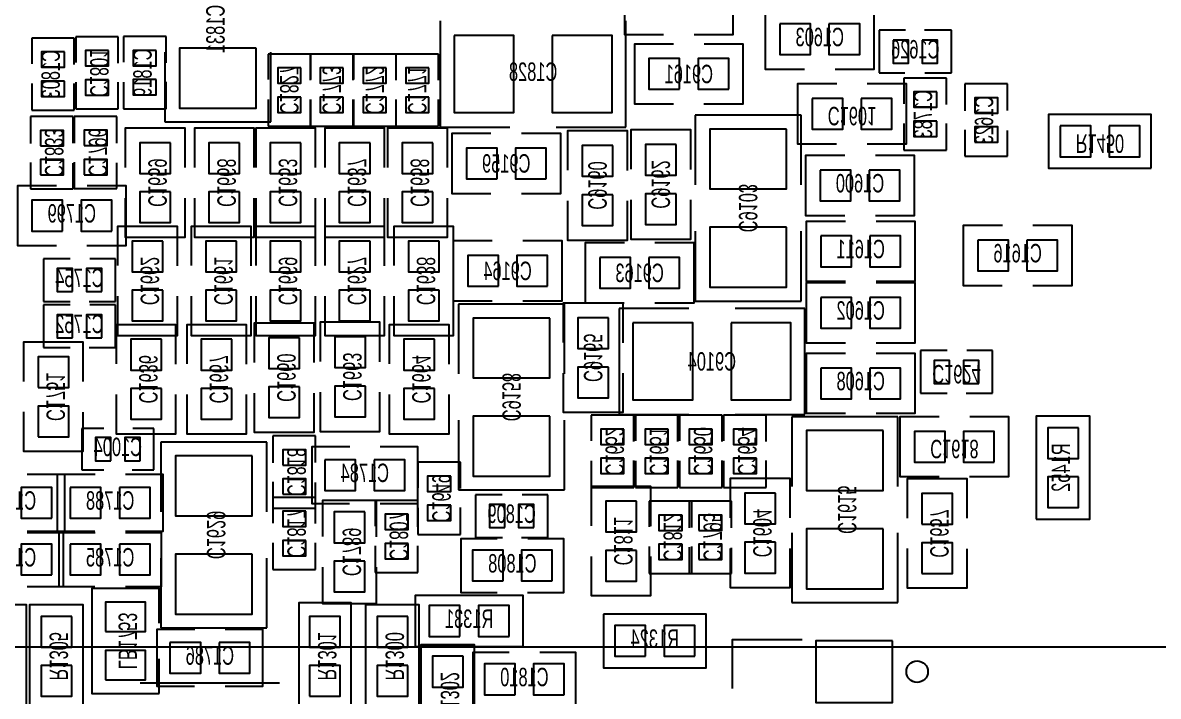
# Model space of a CAD drawing. Extents: x -3 to 113, y -19 to 74.
# Drawn here: x 40.08 to 58.88, y 27.15 to 38.29 of the extents above; entities that cross this region are included whole.
import ezdxf
from ezdxf.enums import TextEntityAlignment as Align

# ---------------------------------------------------------------- set-up
doc = ezdxf.new("R2010")
doc.units = 0
for name, color, linetype in [('PG_ASSEMBLY_BOTTOM', 254, 'CONTINUOUS'), ('PG_SILKSCREEN_BOTTOM', 254, 'CONTINUOUS'), ('PIN_BOTTOM', 12, 'CONTINUOUS'), ('RD_ASSEMBLY_BOTTOM', 40, 'CONTINUOUS'), ('RD_SILKSCREEN_BOTTOM', 254, 'CONTINUOUS')]:
    doc.layers.add(name, color=color, linetype=linetype)

msp = doc.modelspace()

# ---------------------------------------------------------------- linework, layer by layer
at = {"layer": 'PG_ASSEMBLY_BOTTOM'}
for points in [[(50.693828, 39.087552), (50.042318, 39.087552), (50.042318, 38.096952), (50.690018, 38.096952)], [(51.198018, 38.096952), (51.845718, 38.096952), (51.845718, 39.087552), (51.198018, 39.087552)], [(53.027326, 38.515798), (52.375816, 38.515798), (52.375816, 37.525198), (53.023516, 37.525198)], [(53.531516, 37.525198), (54.179216, 37.525198), (54.179216, 38.515798), (53.531516, 38.515798)], [(46.99508, 38.323774), (46.99508, 36.569142)], [(50.06848, 36.569142), (50.06848, 38.323774)], [(54.261766, 38.170104), (54.261766, 37.465508)], [(54.696106, 38.170104), (54.261766, 38.170104)], [(55.455566, 38.170104), (55.012844, 38.170104)], [(55.455566, 37.465508), (55.455566, 38.170104)], [(40.934132, 38.039548), (40.229536, 38.039548)], [(40.229536, 38.039548), (40.229536, 37.615876)], [(40.934132, 37.605208), (40.934132, 38.039548)], [(41.664128, 38.0619), (40.959532, 38.0619)], [(40.959532, 38.0619), (40.959532, 37.638228)], [(41.664128, 37.62756), (41.664128, 38.0619)], [(42.454068, 38.064948), (41.749472, 38.064948)], [(41.749472, 38.064948), (41.749472, 37.641276)], [(42.454068, 37.630608), (42.454068, 38.064948)], [(42.432478, 37.807392), (42.432478, 36.654232)], [(44.18711, 36.654232), (44.18711, 37.807392)], [(50.855626, 37.942012), (50.207926, 37.942012), (50.207926, 36.951412), (50.855626, 36.951412)], [(51.359816, 36.951412), (52.011326, 36.951412), (52.011326, 37.942012), (51.363626, 37.942012)], [(44.847002, 37.776404), (44.142406, 37.776404)], [(44.142406, 37.776404), (44.142406, 37.352732)], [(45.549566, 37.776404), (44.84497, 37.776404)], [(44.84497, 37.776404), (44.84497, 37.352732)], [(44.847002, 37.342064), (44.847002, 37.776404)], [(45.549566, 37.342064), (45.549566, 37.776404)], [(46.262544, 37.776404), (45.557948, 37.776404)], [(45.557948, 37.776404), (45.557948, 37.352732)], [(46.964854, 37.776404), (46.260258, 37.776404)], [(46.260258, 37.776404), (46.260258, 37.352732)], [(46.262544, 37.342064), (46.262544, 37.776404)], [(46.964854, 37.342064), (46.964854, 37.776404)], [(54.261766, 37.465508), (54.685438, 37.465508)], [(55.014114, 37.465508), (55.455566, 37.465508)], [(40.229536, 37.2872), (40.229536, 36.845748)], [(40.934132, 36.845748), (40.934132, 37.28847)], [(40.959532, 37.309552), (40.959532, 36.8681)], [(41.664128, 36.8681), (41.664128, 37.310822)], [(41.749472, 37.3126), (41.749472, 36.871148)], [(42.454068, 36.871148), (42.454068, 37.31387)], [(53.559202, 37.283644), (52.907692, 37.283644), (52.907692, 36.293044), (53.555392, 36.293044)], [(54.063392, 36.293044), (54.711092, 36.293044), (54.711092, 37.283644), (54.063392, 37.283644)], [(55.374794, 37.37737), (54.670198, 37.37737)], [(54.670198, 37.37737), (54.670198, 36.953698)], [(55.374794, 36.94303), (55.374794, 37.37737)], [(56.385968, 37.281866), (55.681372, 37.281866)], [(55.681372, 37.281866), (55.681372, 36.839144)], [(56.385968, 36.840414), (56.385968, 37.281866)], [(40.959532, 36.8681), (41.664128, 36.8681)], [(41.749472, 36.871148), (42.454068, 36.871148)], [(44.142406, 37.024056), (44.142406, 36.582604)], [(44.84497, 37.024056), (44.84497, 36.582604)], [(44.847002, 36.582604), (44.847002, 37.025326)], [(45.549566, 36.582604), (45.549566, 37.025326)], [(45.557948, 37.024056), (45.557948, 36.582604)], [(46.260258, 37.024056), (46.260258, 36.582604)], [(46.262544, 36.582604), (46.262544, 37.025326)], [(46.964854, 36.582604), (46.964854, 37.025326)], [(40.916098, 36.7411), (40.211502, 36.7411)], [(40.211502, 36.7411), (40.211502, 36.298378)], [(40.229536, 36.845748), (40.934132, 36.845748)], [(40.916098, 36.299648), (40.916098, 36.7411)], [(41.639744, 36.74491), (40.935148, 36.74491)], [(40.935148, 36.74491), (40.935148, 36.302188)], [(41.639744, 36.303458), (41.639744, 36.74491)], [(52.96789, 36.76396), (51.213258, 36.76396)], [(51.213258, 36.76396), (51.213258, 35.6108)], [(52.96789, 35.6108), (52.96789, 36.76396)], [(58.765948, 35.88766), (58.765948, 36.77666), (57.064148, 36.77666), (57.064148, 35.88766), (58.765948, 35.88766)], [(42.770298, 35.898074), (42.770298, 36.549584), (41.779698, 36.549584), (41.779698, 35.901884)], [(42.432478, 36.654232), (44.18711, 36.654232)], [(43.913298, 35.898074), (43.913298, 36.549584), (42.922698, 36.549584), (42.922698, 35.901884)], [(44.929298, 35.898074), (44.929298, 36.549584), (43.938698, 36.549584), (43.938698, 35.901884)], [(44.142406, 36.582604), (44.847002, 36.582604)], [(44.84497, 36.582604), (45.549566, 36.582604)], [(46.072298, 35.898074), (46.072298, 36.549584), (45.081698, 36.549584), (45.081698, 35.901884)], [(45.557948, 36.582604), (46.262544, 36.582604)], [(47.113698, 35.898074), (47.113698, 36.549584), (46.123098, 36.549584), (46.123098, 35.901884)], [(46.260258, 36.582604), (46.964854, 36.582604)], [(46.99508, 36.569142), (48.14824, 36.569142)], [(48.91532, 36.569142), (50.06848, 36.569142)], [(50.092102, 35.851846), (50.092102, 36.503356), (49.101502, 36.503356), (49.101502, 35.855656)], [(51.139852, 35.868356), (51.139852, 36.519866), (50.149252, 36.519866), (50.149252, 35.872166)], [(54.670198, 36.625022), (54.670198, 36.18357)], [(55.374794, 36.18357), (55.374794, 36.626292)], [(55.681372, 36.522406), (55.681372, 36.088066)], [(56.385968, 36.088066), (56.385968, 36.511738)], [(47.832518, 36.462462), (47.184818, 36.462462), (47.184818, 35.471862), (47.832518, 35.471862)], [(48.336708, 35.471862), (48.988218, 35.471862), (48.988218, 36.462462), (48.340518, 36.462462)], [(54.670198, 36.18357), (55.374794, 36.18357)], [(40.211502, 35.98164), (40.211502, 35.5473)], [(40.916098, 35.5473), (40.916098, 35.970972)], [(40.935148, 35.98545), (40.935148, 35.55111)], [(41.639744, 35.55111), (41.639744, 35.974782)], [(53.693314, 36.096702), (53.041804, 36.096702), (53.041804, 35.106102), (53.689504, 35.106102)], [(54.197504, 35.106102), (54.845204, 35.106102), (54.845204, 36.096702), (54.197504, 36.096702)], [(55.681372, 36.088066), (56.385968, 36.088066)], [(40.64, 35.5981), (39.9923, 35.5981), (39.9923, 34.6075), (40.64, 34.6075)], [(40.211502, 35.5473), (40.916098, 35.5473)], [(40.935148, 35.55111), (41.639744, 35.55111)], [(41.14419, 34.6075), (41.7957, 34.6075), (41.7957, 35.5981), (41.148, 35.5981)], [(41.779698, 35.393884), (41.779698, 34.746184), (42.770298, 34.746184), (42.770298, 35.393884)], [(42.922698, 35.393884), (42.922698, 34.746184), (43.913298, 34.746184), (43.913298, 35.393884)], [(43.938698, 35.393884), (43.938698, 34.746184), (44.929298, 34.746184), (44.929298, 35.393884)], [(45.081698, 35.393884), (45.081698, 34.746184), (46.072298, 34.746184), (46.072298, 35.393884)], [(46.123098, 35.393884), (46.123098, 34.746184), (47.113698, 34.746184), (47.113698, 35.393884)], [(49.101502, 35.347656), (49.101502, 34.699956), (50.092102, 34.699956), (50.092102, 35.347656)], [(50.149252, 35.364166), (50.149252, 34.716466), (51.139852, 34.716466), (51.139852, 35.364166)], [(53.704744, 35.008058), (53.053234, 35.008058), (53.053234, 34.017458), (53.700934, 34.017458)], [(54.208934, 34.017458), (54.856634, 34.017458), (54.856634, 35.008058), (54.208934, 35.008058)], [(42.643298, 34.272474), (42.643298, 34.923984), (41.652698, 34.923984), (41.652698, 34.276284)], [(43.862498, 34.272474), (43.862498, 34.923984), (42.871898, 34.923984), (42.871898, 34.276284)], [(44.929298, 34.272474), (44.929298, 34.923984), (43.938698, 34.923984), (43.938698, 34.276284)], [(46.072298, 34.272474), (46.072298, 34.923984), (45.081698, 34.923984), (45.081698, 34.276284)], [(47.215298, 34.272474), (47.215298, 34.923984), (46.224698, 34.923984), (46.224698, 34.276284)], [(51.213258, 34.84372), (51.213258, 33.69056)], [(52.96789, 33.69056), (52.96789, 34.84372)], [(56.303164, 34.939478), (55.651654, 34.939478), (55.651654, 33.948878), (56.299354, 33.948878)], [(56.807354, 33.948878), (57.455054, 33.948878), (57.455054, 34.939478), (56.807354, 34.939478)], [(47.854616, 34.684462), (47.206916, 34.684462), (47.206916, 33.693862), (47.854616, 33.693862)], [(48.358806, 33.693862), (49.010316, 33.693862), (49.010316, 34.684462), (48.362616, 34.684462)], [(50.044604, 34.651442), (49.393094, 34.651442), (49.393094, 33.660842), (50.040794, 33.660842)], [(50.548794, 33.660842), (51.196494, 33.660842), (51.196494, 34.651442), (50.548794, 34.651442)], [(40.4241, 34.388298), (40.4241, 33.683702)], [(40.865552, 34.388298), (40.4241, 34.388298)], [(41.6179, 34.388298), (41.194228, 34.388298)], [(41.6179, 33.683702), (41.6179, 34.388298)], [(53.704744, 33.992058), (53.053234, 33.992058), (53.053234, 33.001458), (53.700934, 33.001458)], [(54.208934, 33.001458), (54.856634, 33.001458), (54.856634, 33.992058), (54.208934, 33.992058)], [(40.4241, 33.683702), (40.866822, 33.683702)], [(41.18356, 33.683702), (41.6179, 33.683702)], [(41.652698, 33.768284), (41.652698, 33.120584), (42.643298, 33.120584), (42.643298, 33.768284)], [(42.871898, 33.768284), (42.871898, 33.120584), (43.862498, 33.120584), (43.862498, 33.768284)], [(43.938698, 33.768284), (43.938698, 33.120584), (44.929298, 33.120584), (44.929298, 33.768284)], [(45.081698, 33.768284), (45.081698, 33.120584), (46.072298, 33.120584), (46.072298, 33.768284)], [(46.224698, 33.768284), (46.224698, 33.120584), (47.215298, 33.120584), (47.215298, 33.768284)], [(51.213258, 33.69056), (52.96789, 33.69056)], [(40.4241, 33.626298), (40.4241, 32.921702)], [(40.865552, 33.626298), (40.4241, 33.626298)], [(41.6179, 33.626298), (41.194228, 33.626298)], [(41.6179, 32.921702), (41.6179, 33.626298)], [(49.05248, 33.637728), (47.297848, 33.637728)], [(47.297848, 33.637728), (47.297848, 32.484568)], [(50.019966, 33.001204), (50.019966, 33.652714), (49.029366, 33.652714), (49.029366, 33.005014)], [(49.05248, 32.484568), (49.05248, 33.637728)], [(49.953926, 33.569402), (49.953926, 31.81477)], [(51.107086, 33.569402), (49.953926, 33.569402)], [(53.027326, 33.569402), (51.874166, 33.569402)], [(53.027326, 31.81477), (53.027326, 33.569402)], [(42.617898, 32.646874), (42.617898, 33.298384), (41.627298, 33.298384), (41.627298, 32.650684)], [(43.786298, 32.646874), (43.786298, 33.298384), (42.795698, 33.298384), (42.795698, 32.650684)], [(44.903898, 32.672274), (44.903898, 33.323784), (43.913298, 33.323784), (43.913298, 32.676084)], [(45.996098, 32.686498), (45.996098, 33.338008), (45.005498, 33.338008), (45.005498, 32.690308)], [(47.139098, 32.646874), (47.139098, 33.298384), (46.148498, 33.298384), (46.148498, 32.650684)], [(41.0845, 32.3596), (41.0845, 33.0073), (40.0939, 33.0073), (40.0939, 32.3596)], [(40.4241, 32.921702), (40.866822, 32.921702)], [(41.18356, 32.921702), (41.6179, 32.921702)], [(53.704744, 32.823658), (53.053234, 32.823658), (53.053234, 31.833058), (53.700934, 31.833058)], [(54.208934, 31.833058), (54.856634, 31.833058), (54.856634, 32.823658), (54.208934, 32.823658)], [(54.943502, 32.870394), (54.943502, 32.165798)], [(55.384954, 32.870394), (54.943502, 32.870394)], [(56.137302, 32.870394), (55.71363, 32.870394)], [(56.137302, 32.165798), (56.137302, 32.870394)], [(49.029366, 32.497014), (49.029366, 31.849314), (50.019966, 31.849314), (50.019966, 32.497014)], [(43.913298, 32.168084), (43.913298, 31.520384), (44.903898, 31.520384), (44.903898, 32.168084)], [(45.005498, 32.182308), (45.005498, 31.534608), (45.996098, 31.534608), (45.996098, 32.182308)], [(54.943502, 32.165798), (55.386224, 32.165798)], [(55.702962, 32.165798), (56.137302, 32.165798)], [(41.627298, 32.142684), (41.627298, 31.494984), (42.617898, 31.494984), (42.617898, 32.142684)], [(42.795698, 32.142684), (42.795698, 31.494984), (43.786298, 31.494984), (43.786298, 32.142684)], [(46.148498, 32.142684), (46.148498, 31.494984), (47.139098, 31.494984), (47.139098, 32.142684)], [(40.0939, 31.85541), (40.0939, 31.2039), (41.0845, 31.2039), (41.0845, 31.8516)], [(50.196496, 31.801308), (49.4919, 31.801308)], [(49.4919, 31.801308), (49.4919, 31.377636)], [(49.953926, 31.81477), (51.107086, 31.81477)], [(50.196496, 31.366968), (50.196496, 31.801308)], [(50.929794, 31.801308), (50.225198, 31.801308)], [(50.225198, 31.801308), (50.225198, 31.377636)], [(50.929794, 31.366968), (50.929794, 31.801308)], [(51.65979, 31.801308), (50.955194, 31.801308)], [(50.955194, 31.801308), (50.955194, 31.377636)], [(51.65979, 31.366968), (51.65979, 31.801308)], [(52.389786, 31.801308), (51.68519, 31.801308)], [(51.68519, 31.801308), (51.68519, 31.377636)], [(51.874166, 31.81477), (53.027326, 31.81477)], [(52.389786, 31.366968), (52.389786, 31.801308)], [(54.569614, 31.774384), (52.814982, 31.774384)], [(52.814982, 31.774384), (52.814982, 30.621224)], [(54.569614, 30.621224), (54.569614, 31.774384)], [(55.25262, 31.775908), (54.60492, 31.775908), (54.60492, 30.785308), (55.25262, 30.785308)], [(55.75681, 30.785308), (56.40832, 30.785308), (56.40832, 31.775908), (55.76062, 31.775908)], [(56.860694, 30.083506), (57.749694, 30.083506), (57.749694, 31.785306), (56.860694, 31.785306), (56.860694, 30.083506)], [(47.297848, 31.717488), (47.297848, 30.564328)], [(49.05248, 30.564328), (49.05248, 31.717488)], [(41.0591, 31.58236), (41.0591, 30.89656)], [(41.424352, 31.58236), (41.0591, 31.58236)], [(42.2529, 31.58236), (41.905428, 31.58236)], [(42.2529, 30.89656), (42.2529, 31.58236)], [(44.929298, 31.4579), (44.224702, 31.4579)], [(44.224702, 31.4579), (44.224702, 31.015178)], [(44.929298, 31.016448), (44.929298, 31.4579)], [(44.122594, 31.356808), (42.367962, 31.356808)], [(42.367962, 31.356808), (42.367962, 30.203648)], [(44.122594, 30.203648), (44.122594, 31.356808)], [(45.49521, 31.2801), (44.8691, 31.2801), (44.8691, 30.3403), (45.4914, 30.3403)], [(45.9994, 30.3403), (46.6217, 30.3403), (46.6217, 31.2801), (45.9994, 31.2801)], [(47.328328, 31.024068), (46.623732, 31.024068)], [(46.623732, 31.024068), (46.623732, 30.600396)], [(47.328328, 30.589728), (47.328328, 31.024068)], [(49.4919, 31.04896), (49.4919, 30.607508)], [(50.196496, 30.607508), (50.196496, 31.05023)], [(50.225198, 31.04896), (50.225198, 30.607508)], [(50.929794, 30.607508), (50.929794, 31.05023)], [(50.955194, 31.04896), (50.955194, 30.607508)], [(51.65979, 30.607508), (51.65979, 31.05023)], [(51.68519, 31.04896), (51.68519, 30.607508)], [(52.389786, 30.607508), (52.389786, 31.05023)], [(41.0591, 30.89656), (41.425622, 30.89656)], [(41.89476, 30.89656), (42.2529, 30.89656)], [(40.15359, 29.8831), (40.7797, 29.8831), (40.7797, 30.8229), (40.1574, 30.8229)], [(41.27881, 30.8229), (40.6527, 30.8229), (40.6527, 29.8831), (41.275, 29.8831)], [(41.783, 29.8831), (42.4053, 29.8831), (42.4053, 30.8229), (41.783, 30.8229)], [(44.224702, 30.69844), (44.224702, 30.2641)], [(44.929298, 30.2641), (44.929298, 30.687772)], [(52.784502, 30.101286), (52.784502, 30.752796), (51.793902, 30.752796), (51.793902, 30.105096)], [(55.7149, 30.099), (55.7149, 30.7467), (54.7243, 30.7467), (54.7243, 30.099)], [(47.297848, 30.564328), (49.05248, 30.564328)], [(47.57928, 30.485588), (47.57928, 29.780992)], [(48.020732, 30.485588), (47.57928, 30.485588)], [(48.77308, 30.485588), (48.349408, 30.485588)], [(48.77308, 29.780992), (48.77308, 30.485588)], [(50.4825, 29.96819), (50.4825, 30.6197), (49.4919, 30.6197), (49.4919, 29.972)], [(49.4919, 30.607508), (50.196496, 30.607508)], [(50.225198, 30.607508), (50.929794, 30.607508)], [(50.955194, 30.607508), (51.65979, 30.607508)], [(51.68519, 30.607508), (52.389786, 30.607508)], [(44.929298, 30.4419), (44.224702, 30.4419)], [(44.224702, 30.4419), (44.224702, 30.018228)], [(44.929298, 30.00756), (44.929298, 30.4419)], [(45.9359, 29.79039), (45.9359, 30.3911), (45.0469, 30.3911), (45.0469, 29.7942)], [(46.622462, 30.3911), (45.917866, 30.3911)], [(45.917866, 30.3911), (45.917866, 29.967428)], [(46.622462, 29.95676), (46.622462, 30.3911)], [(46.623732, 30.27172), (46.623732, 29.830268)], [(47.328328, 29.830268), (47.328328, 30.27299)], [(51.15814, 30.379162), (50.453544, 30.379162)], [(50.453544, 30.379162), (50.453544, 29.95549)], [(51.81854, 30.379162), (51.113944, 30.379162)], [(51.113944, 30.379162), (51.113944, 29.93644)], [(51.15814, 29.944822), (51.15814, 30.379162)], [(51.81854, 29.93771), (51.81854, 30.379162)], [(44.224702, 30.2641), (44.929298, 30.2641)], [(40.15359, 28.9687), (40.7543, 28.9687), (40.7543, 29.8577), (40.1574, 29.8577)], [(41.27881, 29.8577), (40.6781, 29.8577), (40.6781, 28.9687), (41.275, 28.9687)], [(41.783, 28.9687), (42.3799, 28.9687), (42.3799, 29.8577), (41.783, 29.8577)], [(46.623732, 29.830268), (47.328328, 29.830268)], [(47.934118, 29.758132), (47.337218, 29.758132), (47.337218, 28.869132), (47.934118, 28.869132)], [(47.57928, 29.780992), (48.022002, 29.780992)], [(48.33874, 29.780992), (48.77308, 29.780992)], [(48.438308, 28.869132), (49.039018, 28.869132), (49.039018, 29.758132), (48.442118, 29.758132)], [(52.814982, 29.854144), (52.814982, 28.700984)], [(54.569614, 28.700984), (54.569614, 29.854144)], [(44.224702, 29.689552), (44.224702, 29.2481)], [(44.929298, 29.2481), (44.929298, 29.690822)], [(45.917866, 29.638752), (45.917866, 29.1973)], [(46.622462, 29.1973), (46.622462, 29.640022)], [(50.453544, 29.626814), (50.453544, 29.185362)], [(51.113944, 29.619702), (51.113944, 29.185362)], [(51.15814, 29.185362), (51.15814, 29.628084)], [(51.793902, 29.597096), (51.793902, 28.949396), (52.784502, 28.949396), (52.784502, 29.597096)], [(51.81854, 29.185362), (51.81854, 29.609034)], [(54.7243, 29.59481), (54.7243, 28.9433), (55.7149, 28.9433), (55.7149, 29.591)], [(42.367962, 29.436568), (42.367962, 28.283408)], [(44.122594, 28.283408), (44.122594, 29.436568)], [(49.4919, 29.464), (49.4919, 28.8163), (50.4825, 28.8163), (50.4825, 29.464)], [(44.224702, 29.2481), (44.929298, 29.2481)], [(45.0469, 29.2862), (45.0469, 28.6893), (45.9359, 28.6893), (45.9359, 29.2862)], [(45.917866, 29.1973), (46.622462, 29.1973)], [(50.453544, 29.185362), (51.15814, 29.185362)], [(51.113944, 29.185362), (51.81854, 29.185362)], [(42.3418, 28.363926), (42.3418, 28.93695), (41.2242, 28.93695), (41.2242, 27.19705), (42.3418, 27.19705)], [(48.3616, 27.969718), (46.5836, 27.969718), (46.5836, 28.824682), (48.3616, 28.824682), (48.3616, 27.969718)], [(39.2557, 26.9621), (40.1447, 26.9621), (40.1447, 28.6639), (39.2557, 28.6639), (39.2557, 26.9621)], [(40.1955, 26.9621), (41.0845, 26.9621), (41.0845, 28.6639), (40.1955, 28.6639), (40.1955, 26.9621)], [(44.657518, 26.924), (44.657518, 28.702), (45.512482, 28.702), (45.512482, 26.924), (44.657518, 26.924)], [(45.7581, 26.9621), (46.6471, 26.9621), (46.6471, 28.6639), (45.7581, 28.6639), (45.7581, 26.9621)], [(52.814982, 28.700984), (54.569614, 28.700984)], [(49.6951, 28.5115), (49.6951, 27.6225), (51.3969, 27.6225), (51.3969, 28.5115), (49.6951, 28.5115)], [(42.92981, 28.2575), (42.3037, 28.2575), (42.3037, 27.3177), (42.926, 27.3177)], [(42.367962, 28.283408), (44.122594, 28.283408)], [(43.434, 27.3177), (44.0563, 27.3177), (44.0563, 28.2575), (43.434, 28.2575)], [(46.6725, 26.3017), (47.5615, 26.3017), (47.5615, 28.0035), (46.6725, 28.0035), (46.6725, 26.3017)], [(48.133, 27.8765), (47.5361, 27.8765), (47.5361, 26.9875), (48.133, 26.9875)], [(48.63719, 26.9875), (49.2379, 26.9875), (49.2379, 27.8765), (48.641, 27.8765)], [(42.3418, 27.19705), (42.3418, 27.770582)], [(42.026332, 27.372818), (44.333668, 27.372818)]]:
    msp.add_lwpolyline(points, dxfattribs=at)
at = {"layer": 'PG_SILKSCREEN_BOTTOM'}
for points in [[(105.076498, 27.96286), (19.097498, 27.96286), (19.097498, 37.41166)], [(51.82997, 27.2796), (51.82997, 28.092908), (52.9844, 28.092908)]]:
    msp.add_lwpolyline(points, dxfattribs=at)
msp.add_lwpolyline([(55.0672, 27.559, -1), (54.7116, 27.559, -1), (55.0672, 27.559)], format="xyb", dxfattribs=at)
at = {"layer": 'PIN_BOTTOM'}
for points in [[(52.617116, 38.274498), (52.617116, 37.766498), (53.125116, 37.766498), (53.125116, 38.274498)], [(53.429916, 38.274498), (53.429916, 37.766498), (53.937916, 37.766498), (53.937916, 38.274498)], [(47.22368, 38.081458), (47.22368, 36.811458), (48.21428, 36.811458), (48.21428, 38.081458)], [(48.84928, 38.081458), (48.84928, 36.811458), (49.83988, 36.811458), (49.83988, 38.081458)], [(54.490366, 38.008306), (54.490366, 37.627306), (54.744366, 37.627306), (54.744366, 38.008306)], [(54.972966, 38.008306), (54.972966, 37.627306), (55.226966, 37.627306), (55.226966, 38.008306)], [(40.772334, 37.810948), (40.391334, 37.810948), (40.391334, 37.556948), (40.772334, 37.556948)], [(41.50233, 37.8333), (41.12133, 37.8333), (41.12133, 37.5793), (41.50233, 37.5793)], [(42.29227, 37.836348), (41.91127, 37.836348), (41.91127, 37.582348), (42.29227, 37.582348)], [(43.944794, 37.873432), (42.674794, 37.873432), (42.674794, 36.882832), (43.944794, 36.882832)], [(50.957226, 37.192712), (50.957226, 37.700712), (50.449226, 37.700712), (50.449226, 37.192712)], [(51.770026, 37.192712), (51.770026, 37.700712), (51.262026, 37.700712), (51.262026, 37.192712)], [(44.685204, 37.547804), (44.304204, 37.547804), (44.304204, 37.293804), (44.685204, 37.293804)], [(45.387768, 37.547804), (45.006768, 37.547804), (45.006768, 37.293804), (45.387768, 37.293804)], [(46.100746, 37.547804), (45.719746, 37.547804), (45.719746, 37.293804), (46.100746, 37.293804)], [(46.803056, 37.547804), (46.422056, 37.547804), (46.422056, 37.293804), (46.803056, 37.293804)], [(40.772334, 37.328348), (40.391334, 37.328348), (40.391334, 37.074348), (40.772334, 37.074348)], [(41.50233, 37.3507), (41.12133, 37.3507), (41.12133, 37.0967), (41.50233, 37.0967)], [(42.29227, 37.353748), (41.91127, 37.353748), (41.91127, 37.099748), (42.29227, 37.099748)], [(44.685204, 37.065204), (44.304204, 37.065204), (44.304204, 36.811204), (44.685204, 36.811204)], [(45.387768, 37.065204), (45.006768, 37.065204), (45.006768, 36.811204), (45.387768, 36.811204)], [(46.100746, 37.065204), (45.719746, 37.065204), (45.719746, 36.811204), (46.100746, 36.811204)], [(46.803056, 37.065204), (46.422056, 37.065204), (46.422056, 36.811204), (46.803056, 36.811204)], [(53.148992, 37.042344), (53.148992, 36.534344), (53.656992, 36.534344), (53.656992, 37.042344)], [(53.961792, 37.042344), (53.961792, 36.534344), (54.469792, 36.534344), (54.469792, 37.042344)], [(55.212996, 37.14877), (54.831996, 37.14877), (54.831996, 36.89477), (55.212996, 36.89477)], [(55.84317, 36.799266), (56.22417, 36.799266), (56.22417, 37.053266), (55.84317, 37.053266)], [(55.212996, 36.66617), (54.831996, 36.66617), (54.831996, 36.41217), (55.212996, 36.41217)], [(40.3733, 36.2585), (40.7543, 36.2585), (40.7543, 36.5125), (40.3733, 36.5125)], [(41.096946, 36.26231), (41.477946, 36.26231), (41.477946, 36.51631), (41.096946, 36.51631)], [(52.725574, 36.53536), (51.455574, 36.53536), (51.455574, 35.54476), (52.725574, 35.54476)], [(55.84317, 36.316666), (56.22417, 36.316666), (56.22417, 36.570666), (55.84317, 36.570666)], [(57.254648, 36.58616), (57.254648, 36.07816), (57.762648, 36.07816), (57.762648, 36.58616)], [(58.067448, 36.58616), (58.067448, 36.07816), (58.575448, 36.07816), (58.575448, 36.58616)], [(42.528998, 36.308284), (42.020998, 36.308284), (42.020998, 35.800284), (42.528998, 35.800284)], [(43.671998, 36.308284), (43.163998, 36.308284), (43.163998, 35.800284), (43.671998, 35.800284)], [(44.687998, 36.308284), (44.179998, 36.308284), (44.179998, 35.800284), (44.687998, 35.800284)], [(45.830998, 36.308284), (45.322998, 36.308284), (45.322998, 35.800284), (45.830998, 35.800284)], [(46.872398, 36.308284), (46.364398, 36.308284), (46.364398, 35.800284), (46.872398, 35.800284)], [(47.934118, 35.713162), (47.934118, 36.221162), (47.426118, 36.221162), (47.426118, 35.713162)], [(48.746918, 35.713162), (48.746918, 36.221162), (48.238918, 36.221162), (48.238918, 35.713162)], [(49.850802, 36.262056), (49.342802, 36.262056), (49.342802, 35.754056), (49.850802, 35.754056)], [(50.898552, 36.278566), (50.390552, 36.278566), (50.390552, 35.770566), (50.898552, 35.770566)], [(40.3733, 35.7759), (40.7543, 35.7759), (40.7543, 36.0299), (40.3733, 36.0299)], [(41.096946, 35.77971), (41.477946, 35.77971), (41.477946, 36.03371), (41.096946, 36.03371)], [(53.283104, 35.855402), (53.283104, 35.347402), (53.791104, 35.347402), (53.791104, 35.855402)], [(54.095904, 35.855402), (54.095904, 35.347402), (54.603904, 35.347402), (54.603904, 35.855402)], [(40.7416, 34.8488), (40.7416, 35.3568), (40.2336, 35.3568), (40.2336, 34.8488)], [(41.5544, 34.8488), (41.5544, 35.3568), (41.0464, 35.3568), (41.0464, 34.8488)], [(42.528998, 35.495484), (42.020998, 35.495484), (42.020998, 34.987484), (42.528998, 34.987484)], [(43.671998, 35.495484), (43.163998, 35.495484), (43.163998, 34.987484), (43.671998, 34.987484)], [(44.687998, 35.495484), (44.179998, 35.495484), (44.179998, 34.987484), (44.687998, 34.987484)], [(45.830998, 35.495484), (45.322998, 35.495484), (45.322998, 34.987484), (45.830998, 34.987484)], [(46.872398, 35.495484), (46.364398, 35.495484), (46.364398, 34.987484), (46.872398, 34.987484)], [(49.850802, 35.449256), (49.342802, 35.449256), (49.342802, 34.941256), (49.850802, 34.941256)], [(50.898552, 35.465766), (50.390552, 35.465766), (50.390552, 34.957766), (50.898552, 34.957766)], [(52.725574, 34.90976), (51.455574, 34.90976), (51.455574, 33.91916), (52.725574, 33.91916)], [(42.401998, 34.682684), (41.893998, 34.682684), (41.893998, 34.174684), (42.401998, 34.174684)], [(43.621198, 34.682684), (43.113198, 34.682684), (43.113198, 34.174684), (43.621198, 34.174684)], [(44.687998, 34.682684), (44.179998, 34.682684), (44.179998, 34.174684), (44.687998, 34.174684)], [(45.830998, 34.682684), (45.322998, 34.682684), (45.322998, 34.174684), (45.830998, 34.174684)], [(46.973998, 34.682684), (46.465998, 34.682684), (46.465998, 34.174684), (46.973998, 34.174684)], [(53.294534, 34.766758), (53.294534, 34.258758), (53.802534, 34.258758), (53.802534, 34.766758)], [(54.107334, 34.766758), (54.107334, 34.258758), (54.615334, 34.258758), (54.615334, 34.766758)], [(55.892954, 34.698178), (55.892954, 34.190178), (56.400954, 34.190178), (56.400954, 34.698178)], [(56.705754, 34.698178), (56.705754, 34.190178), (57.213754, 34.190178), (57.213754, 34.698178)], [(47.956216, 33.935162), (47.956216, 34.443162), (47.448216, 34.443162), (47.448216, 33.935162)], [(48.769016, 33.935162), (48.769016, 34.443162), (48.261016, 34.443162), (48.261016, 33.935162)], [(49.634394, 34.410142), (49.634394, 33.902142), (50.142394, 33.902142), (50.142394, 34.410142)], [(50.447194, 34.410142), (50.447194, 33.902142), (50.955194, 33.902142), (50.955194, 34.410142)], [(40.9067, 33.8455), (40.9067, 34.2265), (40.6527, 34.2265), (40.6527, 33.8455)], [(41.3893, 33.8455), (41.3893, 34.2265), (41.1353, 34.2265), (41.1353, 33.8455)], [(42.401998, 33.869884), (41.893998, 33.869884), (41.893998, 33.361884), (42.401998, 33.361884)], [(43.621198, 33.869884), (43.113198, 33.869884), (43.113198, 33.361884), (43.621198, 33.361884)], [(44.687998, 33.869884), (44.179998, 33.869884), (44.179998, 33.361884), (44.687998, 33.361884)], [(45.830998, 33.869884), (45.322998, 33.869884), (45.322998, 33.361884), (45.830998, 33.361884)], [(46.973998, 33.869884), (46.465998, 33.869884), (46.465998, 33.361884), (46.973998, 33.361884)], [(53.294534, 33.750758), (53.294534, 33.242758), (53.802534, 33.242758), (53.802534, 33.750758)], [(54.107334, 33.750758), (54.107334, 33.242758), (54.615334, 33.242758), (54.615334, 33.750758)], [(40.9067, 33.0835), (40.9067, 33.4645), (40.6527, 33.4645), (40.6527, 33.0835)], [(41.3893, 33.0835), (41.3893, 33.4645), (41.1353, 33.4645), (41.1353, 33.0835)], [(48.810164, 33.409128), (47.540164, 33.409128), (47.540164, 32.418528), (48.810164, 32.418528)], [(49.778666, 33.411414), (49.270666, 33.411414), (49.270666, 32.903414), (49.778666, 32.903414)], [(50.182526, 33.327086), (50.182526, 32.057086), (51.173126, 32.057086), (51.173126, 33.327086)], [(51.808126, 33.327086), (51.808126, 32.057086), (52.798726, 32.057086), (52.798726, 33.327086)], [(45.754798, 33.096708), (45.246798, 33.096708), (45.246798, 32.588708), (45.754798, 32.588708)], [(42.376598, 33.057084), (41.868598, 33.057084), (41.868598, 32.549084), (42.376598, 32.549084)], [(43.544998, 33.057084), (43.036998, 33.057084), (43.036998, 32.549084), (43.544998, 32.549084)], [(44.662598, 33.082484), (44.154598, 33.082484), (44.154598, 32.574484), (44.662598, 32.574484)], [(46.897798, 33.057084), (46.389798, 33.057084), (46.389798, 32.549084), (46.897798, 32.549084)], [(40.3352, 32.258), (40.8432, 32.258), (40.8432, 32.766), (40.3352, 32.766)], [(49.778666, 32.598614), (49.270666, 32.598614), (49.270666, 32.090614), (49.778666, 32.090614)], [(53.294534, 32.582358), (53.294534, 32.074358), (53.802534, 32.074358), (53.802534, 32.582358)], [(54.107334, 32.582358), (54.107334, 32.074358), (54.615334, 32.074358), (54.615334, 32.582358)], [(55.426102, 32.327596), (55.426102, 32.708596), (55.172102, 32.708596), (55.172102, 32.327596)], [(55.908702, 32.327596), (55.908702, 32.708596), (55.654702, 32.708596), (55.654702, 32.327596)], [(42.376598, 32.244284), (41.868598, 32.244284), (41.868598, 31.736284), (42.376598, 31.736284)], [(43.544998, 32.244284), (43.036998, 32.244284), (43.036998, 31.736284), (43.544998, 31.736284)], [(44.662598, 32.269684), (44.154598, 32.269684), (44.154598, 31.761684), (44.662598, 31.761684)], [(45.754798, 32.283908), (45.246798, 32.283908), (45.246798, 31.775908), (45.754798, 31.775908)], [(46.897798, 32.244284), (46.389798, 32.244284), (46.389798, 31.736284), (46.897798, 31.736284)], [(40.3352, 31.4452), (40.8432, 31.4452), (40.8432, 31.9532), (40.3352, 31.9532)], [(48.810164, 31.783528), (47.540164, 31.783528), (47.540164, 30.792928), (48.810164, 30.792928)], [(57.559194, 31.594806), (57.051194, 31.594806), (57.051194, 31.086806), (57.559194, 31.086806)], [(41.5417, 31.04896), (41.5417, 31.42996), (41.2877, 31.42996), (41.2877, 31.04896)], [(42.0243, 31.04896), (42.0243, 31.42996), (41.7703, 31.42996), (41.7703, 31.04896)], [(50.034698, 31.572708), (49.653698, 31.572708), (49.653698, 31.318708), (50.034698, 31.318708)], [(50.767996, 31.572708), (50.386996, 31.572708), (50.386996, 31.318708), (50.767996, 31.318708)], [(51.497992, 31.572708), (51.116992, 31.572708), (51.116992, 31.318708), (51.497992, 31.318708)], [(52.227988, 31.572708), (51.846988, 31.572708), (51.846988, 31.318708), (52.227988, 31.318708)], [(54.327298, 31.545784), (53.057298, 31.545784), (53.057298, 30.555184), (54.327298, 30.555184)], [(55.35422, 31.026608), (55.35422, 31.534608), (54.84622, 31.534608), (54.84622, 31.026608)], [(56.16702, 31.026608), (56.16702, 31.534608), (55.65902, 31.534608), (55.65902, 31.026608)], [(44.3865, 30.9753), (44.7675, 30.9753), (44.7675, 31.2293), (44.3865, 31.2293)], [(43.880278, 31.128208), (42.610278, 31.128208), (42.610278, 30.137608), (43.880278, 30.137608)], [(45.085, 31.0642), (45.085, 30.5562), (45.593, 30.5562), (45.593, 31.0642)], [(45.8978, 31.0642), (45.8978, 30.5562), (46.4058, 30.5562), (46.4058, 31.0642)], [(50.034698, 31.090108), (49.653698, 31.090108), (49.653698, 30.836108), (50.034698, 30.836108)], [(50.767996, 31.090108), (50.386996, 31.090108), (50.386996, 30.836108), (50.767996, 30.836108)], [(51.497992, 31.090108), (51.116992, 31.090108), (51.116992, 30.836108), (51.497992, 30.836108)], [(52.227988, 31.090108), (51.846988, 31.090108), (51.846988, 30.836108), (52.227988, 30.836108)], [(44.3865, 30.4927), (44.7675, 30.4927), (44.7675, 30.7467), (44.3865, 30.7467)], [(47.16653, 30.795468), (46.78553, 30.795468), (46.78553, 30.541468), (47.16653, 30.541468)], [(57.559194, 30.782006), (57.051194, 30.782006), (57.051194, 30.274006), (57.559194, 30.274006)], [(40.5638, 30.099), (40.5638, 30.607), (40.0558, 30.607), (40.0558, 30.099)], [(40.8686, 30.607), (40.8686, 30.099), (41.3766, 30.099), (41.3766, 30.607)], [(41.6814, 30.607), (41.6814, 30.099), (42.1894, 30.099), (42.1894, 30.607)], [(52.543202, 30.511496), (52.035202, 30.511496), (52.035202, 30.003496), (52.543202, 30.003496)], [(54.9656, 29.9974), (55.4736, 29.9974), (55.4736, 30.5054), (54.9656, 30.5054)], [(47.16653, 30.312868), (46.78553, 30.312868), (46.78553, 30.058868), (47.16653, 30.058868)], [(48.06188, 29.94279), (48.06188, 30.32379), (47.80788, 30.32379), (47.80788, 29.94279)], [(48.54448, 29.94279), (48.54448, 30.32379), (48.29048, 30.32379), (48.29048, 29.94279)], [(50.2412, 30.3784), (49.7332, 30.3784), (49.7332, 29.8704), (50.2412, 29.8704)], [(44.7675, 30.2133), (44.3865, 30.2133), (44.3865, 29.9593), (44.7675, 29.9593)], [(45.7454, 30.2006), (45.2374, 30.2006), (45.2374, 29.6926), (45.7454, 29.6926)], [(46.460664, 30.1625), (46.079664, 30.1625), (46.079664, 29.9085), (46.460664, 29.9085)], [(50.996342, 30.150562), (50.615342, 30.150562), (50.615342, 29.896562), (50.996342, 29.896562)], [(51.275742, 29.896562), (51.656742, 29.896562), (51.656742, 30.150562), (51.275742, 30.150562)], [(54.327298, 29.920184), (53.057298, 29.920184), (53.057298, 28.929584), (54.327298, 28.929584)], [(44.7675, 29.7307), (44.3865, 29.7307), (44.3865, 29.4767), (44.7675, 29.4767)], [(40.5638, 29.1592), (40.5638, 29.6672), (40.0558, 29.6672), (40.0558, 29.1592)], [(40.8686, 29.6672), (40.8686, 29.1592), (41.3766, 29.1592), (41.3766, 29.6672)], [(41.6814, 29.6672), (41.6814, 29.1592), (42.1894, 29.1592), (42.1894, 29.6672)], [(46.460664, 29.6799), (46.079664, 29.6799), (46.079664, 29.4259), (46.460664, 29.4259)], [(48.035718, 29.059632), (48.035718, 29.567632), (47.527718, 29.567632), (47.527718, 29.059632)], [(48.848518, 29.059632), (48.848518, 29.567632), (48.340518, 29.567632), (48.340518, 29.059632)], [(50.2412, 29.5656), (49.7332, 29.5656), (49.7332, 29.0576), (50.2412, 29.0576)], [(50.996342, 29.667962), (50.615342, 29.667962), (50.615342, 29.413962), (50.996342, 29.413962)], [(51.275742, 29.413962), (51.656742, 29.413962), (51.656742, 29.667962), (51.275742, 29.667962)], [(52.543202, 29.698696), (52.035202, 29.698696), (52.035202, 29.190696), (52.543202, 29.190696)], [(54.9656, 29.1846), (55.4736, 29.1846), (55.4736, 29.6926), (54.9656, 29.6926)], [(43.880278, 29.502608), (42.610278, 29.502608), (42.610278, 28.512008), (43.880278, 28.512008)], [(45.7454, 29.3878), (45.2374, 29.3878), (45.2374, 28.8798), (45.7454, 28.8798)], [(41.4528, 28.22575), (42.1132, 28.22575), (42.1132, 28.70835), (41.4528, 28.70835)], [(47.3202, 28.1432), (47.3202, 28.6512), (46.8122, 28.6512), (46.8122, 28.1432)], [(48.133, 28.1432), (48.133, 28.6512), (47.625, 28.6512), (47.625, 28.1432)], [(40.894, 28.4734), (40.386, 28.4734), (40.386, 27.9654), (40.894, 27.9654)], [(44.831, 27.9654), (45.339, 27.9654), (45.339, 28.4734), (44.831, 28.4734)], [(46.4566, 28.4734), (45.9486, 28.4734), (45.9486, 27.9654), (46.4566, 27.9654)], [(50.3936, 27.813), (50.3936, 28.321), (49.8856, 28.321), (49.8856, 27.813)], [(51.2064, 27.813), (51.2064, 28.321), (50.6984, 28.321), (50.6984, 27.813)], [(42.5196, 28.0416), (42.5196, 27.5336), (43.0276, 27.5336), (43.0276, 28.0416)], [(43.3324, 28.0416), (43.3324, 27.5336), (43.8404, 27.5336), (43.8404, 28.0416)], [(54.483, 28.067), (53.213, 28.067), (53.213, 27.051), (54.483, 27.051)], [(41.4528, 27.42565), (42.1132, 27.42565), (42.1132, 27.90825), (41.4528, 27.90825)], [(40.894, 27.6606), (40.386, 27.6606), (40.386, 27.1526), (40.894, 27.1526)], [(44.831, 27.1526), (45.339, 27.1526), (45.339, 27.6606), (44.831, 27.6606)], [(46.4566, 27.6606), (45.9486, 27.6606), (45.9486, 27.1526), (46.4566, 27.1526)], [(47.371, 27.813), (46.863, 27.813), (46.863, 27.305), (47.371, 27.305)], [(48.2346, 27.178), (48.2346, 27.686), (47.7266, 27.686), (47.7266, 27.178)], [(49.0474, 27.178), (49.0474, 27.686), (48.5394, 27.686), (48.5394, 27.178)]]:
    msp.add_lwpolyline(points, close=True, dxfattribs=at)

# ---------------------------------------------------------------- texts
at = {"layer": 'RD_ASSEMBLY_BOTTOM', "text_generation_flag": 2, "width": 0.666667}
for s, rotation, p in [('C1831', 90, (43.424094, 38.190932)), ('C1803', 90, (40.696134, 37.442648)), ('C1801', 270, (41.19753, 37.465)), ('C1819', 90, (42.21607, 37.468048)), ('C1783', 90, (55.136796, 36.78047)), ('C1623', 90, (56.14797, 36.684966)), ('C1601', 180, (53.809392, 36.902644)), ('C1833', 270, (40.4495, 36.1442)), ('C1796', 270, (41.173146, 36.14801)), ('R1450', 180, (57.915048, 36.44646)), ('C1659', 270, (42.160698, 35.647884)), ('C1668', 270, (43.303698, 35.647884)), ('C1653', 270, (44.319698, 35.647884)), ('C1637', 270, (45.462698, 35.647884)), ('C1658', 270, (46.504098, 35.647884)), ('C1662', 270, (42.033698, 34.022284)), ('C1661', 270, (43.252898, 34.022284)), ('C1669', 270, (44.319698, 34.022284)), ('C1627', 270, (45.462698, 34.022284)), ('C1638', 270, (46.605698, 34.022284)), ('C1636', 270, (42.008298, 32.396684)), ('C1667', 270, (43.176698, 32.396684)), ('C1660', 270, (44.294298, 32.422084)), ('C1663', 270, (45.386498, 32.436308)), ('C1664', 270, (46.529498, 32.396684)), ('C1624', 180, (55.540402, 32.632396)), ('C1751', 270, (40.4749, 32.1056)), ('C1652', 270, (49.729898, 31.204408)), ('C1651', 270, (50.463196, 31.204408)), ('C1650', 270, (51.193192, 31.204408)), ('C1654', 270, (51.923188, 31.204408)), ('C1618', 180, (55.50662, 31.394908)), ('C1818', 270, (44.4627, 30.861)), ('R1452', 90, (57.419494, 30.934406)), ('C1649', 270, (46.86173, 30.427168)), ('C1615', 270, (53.577998, 30.237684)), ('C1629', 270, (43.130978, 29.820108)), ('C1817', 270, (44.4627, 29.845)), ('C1807', 270, (46.155864, 29.7942)), ('C1811', 270, (49.8729, 29.718)), ('C1812', 270, (50.691542, 29.782262)), ('C1795', 270, (51.351942, 29.782262)), ('C1604', 270, (52.174902, 29.851096)), ('C1657', 270, (55.1053, 29.845)), ('C1789', 270, (45.3771, 29.5402)), ('LB1753', 270, (41.6687, 28.067)), ('R1305', 270, (40.5257, 27.813)), ('R1300', 270, (46.0883, 27.813)), ('R1301', 270, (44.9707, 27.813)), ('R1302', 270, (47.0027, 27.1526))]:
    msp.add_text(s, height=0.3048, rotation=rotation, dxfattribs=at).set_placement(p, align=Align.CENTER)
for s, p in [('C1603', (53.277516, 37.906198)), ('C1626', (54.858666, 37.703506)), ('C1828', (48.53178, 37.332158)), ('C1600', (53.943504, 35.487102)), ('C1799', (40.894, 34.9885)), ('C1611', (53.954934, 34.398458)), ('C1616', (56.553354, 34.329878)), ('C1754', (41.021, 33.9217)), ('C1602', (53.954934, 33.382458)), ('C1752', (41.021, 33.1597)), ('C1608', (53.954934, 32.214058)), ('C1004', (41.656, 31.12516)), ('C1784', (45.7454, 30.6959)), ('C1756', (39.9034, 30.2387)), ('C1788', (41.529, 30.2387)), ('C1809', (48.17618, 30.01899)), ('C1755', (39.9034, 29.2989)), ('C1785', (41.529, 29.2989)), ('C1808', (48.188118, 29.199332)), ('R1331', (47.4726, 28.2829)), ('R1324', (50.546, 27.9527)), ('C1786', (43.18, 27.6733)), ('C1810', (48.387, 27.3177))]:
    msp.add_text(s, height=0.3048, dxfattribs=at).set_placement(p, align=Align.CENTER)
at = {"layer": 'RD_SILKSCREEN_BOTTOM', "text_generation_flag": 2, "width": 0.666667}
for s, p in [('C9161', (51.109626, 37.294312)), ('C9159', (48.086518, 35.814762)), ('C9164', (48.108616, 34.036762)), ('C9163', (50.294794, 34.003742)), ('C9104', (51.490626, 32.539686))]:
    msp.add_text(s, height=0.3048, dxfattribs=at).set_placement(p, align=Align.CENTER)
for s, p in [('C1827', (44.342304, 37.179504)), ('C1773', (45.044868, 37.179504)), ('C1772', (45.757846, 37.179504)), ('C1771', (46.460156, 37.179504)), ('C9160', (49.444402, 35.601656)), ('C9162', (50.492152, 35.618166)), ('C9103', (51.938174, 35.22726)), ('C9165', (49.372266, 32.751014)), ('C9158', (48.022764, 32.101028))]:
    msp.add_text(s, height=0.3048, rotation=270, dxfattribs=at).set_placement(p, align=Align.CENTER)

doc.saveas('drawing.dxf')
